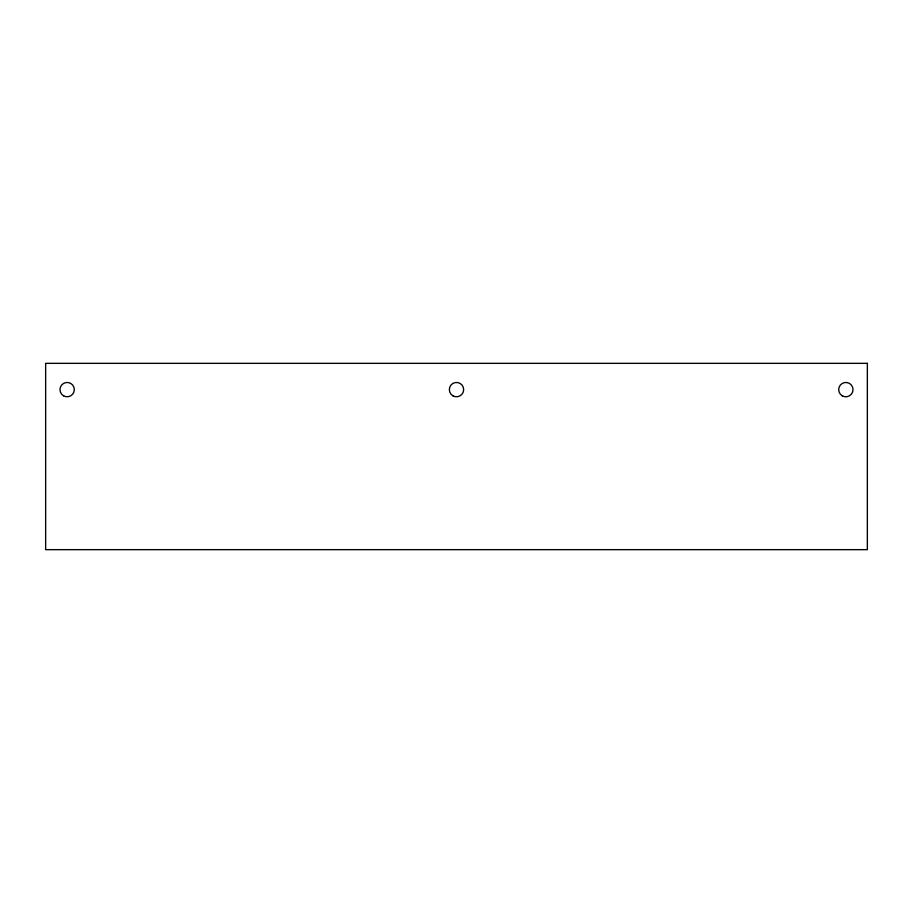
<?xml version="1.0" encoding="UTF-8"?>
<svg xmlns="http://www.w3.org/2000/svg" width="913" height="913" viewBox="0 0 913 913"><rect width="100%" height="100%" fill="white"/><g stroke="black" fill="none" stroke-linecap="round" stroke-linejoin="round"><path stroke-width="1.37" d="M867.35 363.34L45.65 363.34L45.65 549.66L867.35 549.66L867.35 363.34M452.916 395.82A7.167 7.167 0 0 0 463.667 389.623A7.167 7.167 0 0 0 452.916 383.414A7.167 7.167 0 0 0 452.916 395.82M63.568 395.82A7.167 7.167 0 0 0 74.318 389.623A7.167 7.167 0 0 0 63.568 383.414A7.167 7.167 0 0 0 63.568 395.82M842.265 395.82A7.167 7.167 0 0 0 853.016 389.623A7.167 7.167 0 0 0 842.265 383.414A7.167 7.167 0 0 0 842.265 395.82"/></g></svg>
